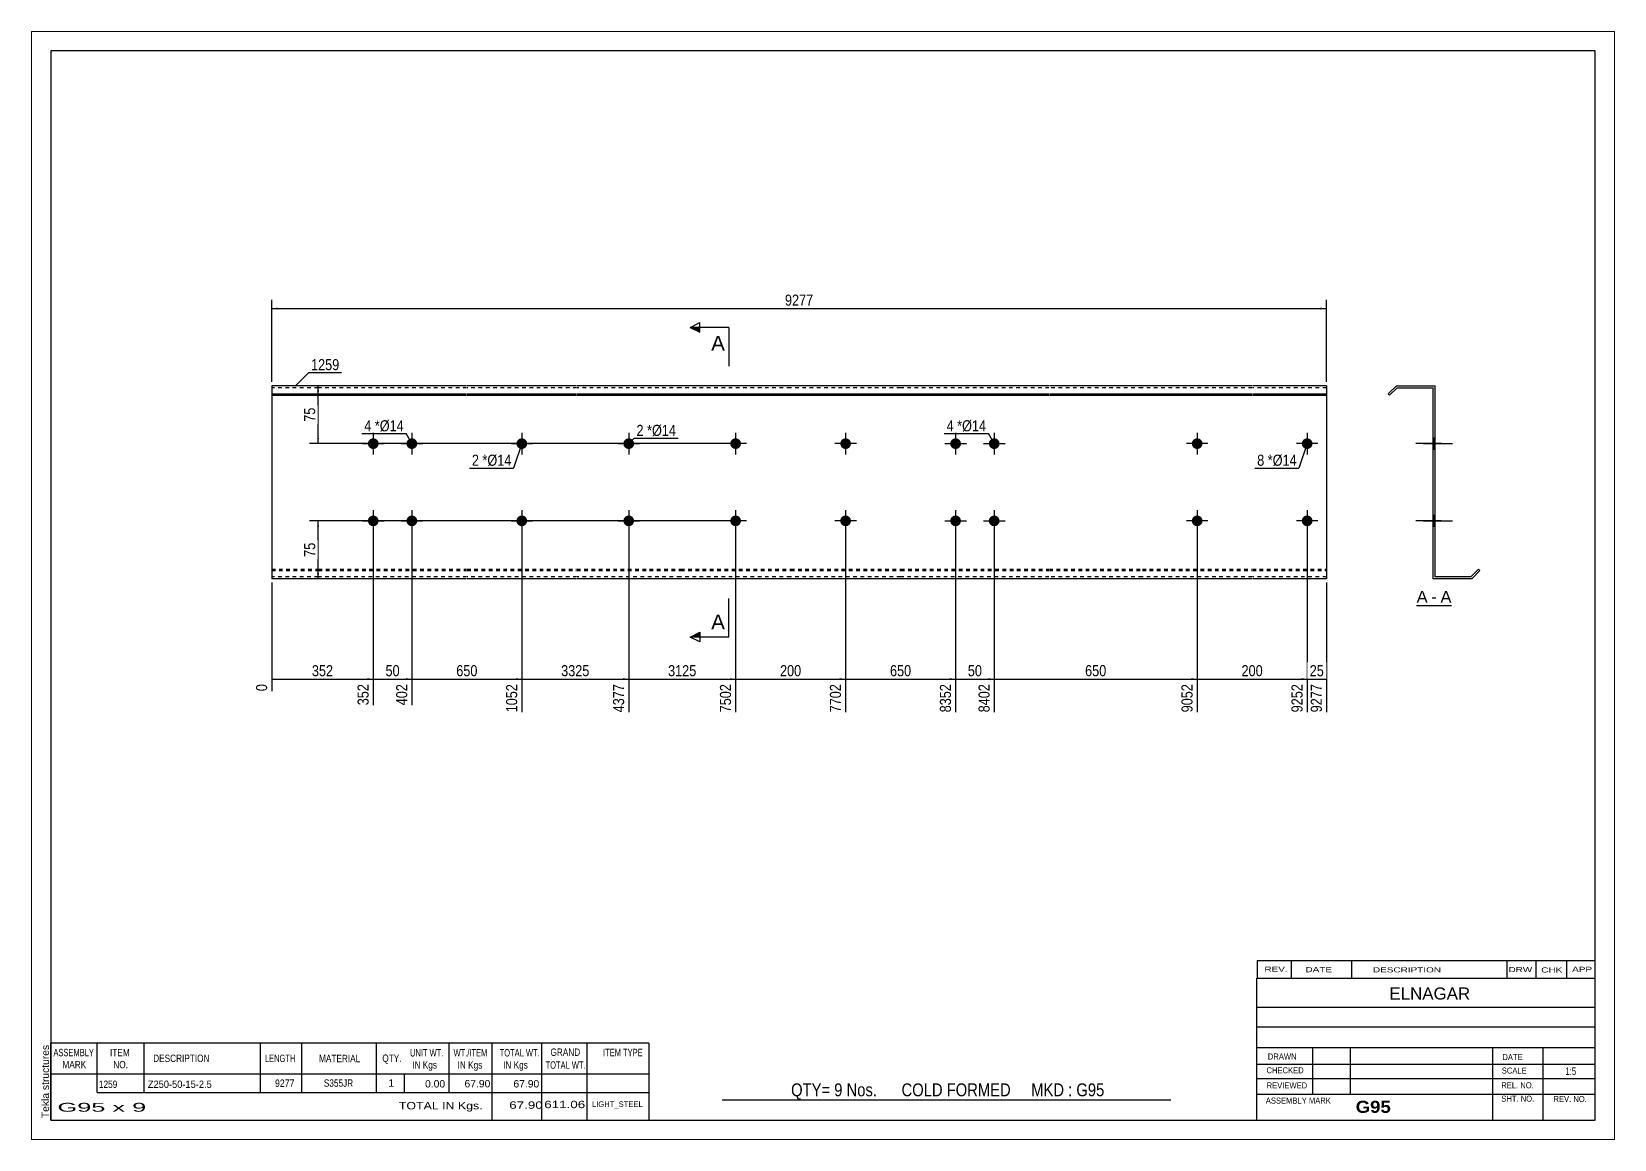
# Paper-space layout 'Layout1' of a CAD drawing. Header units: millimetres. Extents: x 0 to 410, y 0 to 287.
# The model-space entities are those that its viewports show. They can reach past a viewport. Long polylines and large blocks are cut down to what shows.
import ezdxf

# ---------------------------------------------------------------- set-up
doc = ezdxf.new("R2010")
doc.units = ezdxf.units.MM
doc.linetypes.add('DXK_LINE_DOT1', pattern=[1.8814, 0.9407, -0.9407])
doc.layers.add('Viewport layer', color=7, linetype='Continuous', plot=False)
doc.styles.add('Arial', font='ARIAL.TTF', dxfattribs={"height": 0.2})
doc.styles.add('Arial Bold', font='ARIALBD.TTF', dxfattribs={"height": 0.2})
doc.styles.add('Arial Narrow', font='ARIALN.TTF', dxfattribs={"height": 0.2})

# ---------------------------------------------------------------- blocks, each defined once
blk = doc.blocks.new('Unknown-627006392-1611')
at = {"color": 5, "linetype": 'Continuous'}
for p, q in [((342.8, 111.75), (-57.2, 111.75)), ((-57.2, 111.75), (-57.2, -165.25)), ((342.8, -165.25), (342.8, 111.75)), ((-57.2, -165.25), (342.8, -165.25))]:
    blk.add_line(p, q, dxfattribs=at)
at = {"color": 174, "linetype": 'Continuous', "style": 'Arial'}
blk.add_text('Tekla structures', height=1.9102, rotation=90, dxfattribs=at).set_placement((-57.7, -164.75))
blk = doc.blocks.new('Unknown-627006392-12 - 1232')
at = {"color": 7, "linetype": 'Continuous'}
blk.add_line((296.58, -31.95), (305.61, -31.95), dxfattribs=at)
at = {"color": 0, "linetype": 'Continuous'}
blk.add_wipeout([(299.42, -31.2), (299.42, -28), (296.58, -28), (296.58, -31.2)], dxfattribs=at)
blk.add_wipeout([(301.8, -31.2), (301.8, -28), (300.38, -28), (300.38, -31.2)], dxfattribs=at)
at = {"color": 96, "linetype": 'Continuous', "style": 'Arial'}
blk.add_text('A', height=3.06, dxfattribs=at).set_placement((296.58, -31.2))
at = {"color": 0, "linetype": 'Continuous'}
blk.add_wipeout([(305.61, -31.2), (305.61, -28), (302.76, -28), (302.76, -31.2)], dxfattribs=at)
at = {"color": 96, "linetype": 'Continuous', "style": 'Arial'}
for s, p in [('A', (302.76, -31.2)), ('-', (300.38, -31.2))]:
    blk.add_text(s, height=3.06, dxfattribs=at).set_placement(p)
blk = doc.blocks.new('Bolt-627006392-1223 - 1203')
at = {"linetype": 'Continuous'}
for points in [[(150.06, 10, -1), (147.26, 10, -1)], [(241.13, 10, -1), (238.33, 10, -1)]]:
    blk.add_hatch(color=3, dxfattribs=at).paths.add_polyline_path(points)
at = {"color": 3, "linetype": 'Continuous'}
for p, q in [((148.66, 12.8), (148.66, 7.2)), ((239.73, 12.8), (239.73, 7.2)), ((151.46, 10), (145.86, 10)), ((242.53, 10), (236.93, 10))]:
    blk.add_line(p, q, dxfattribs=at)
blk = doc.blocks.new('Part-627006392-1218 - 1203')
at = {"color": 2, "linetype": 'Continuous'}
for p, q in [((0, 25), (0, -25)), ((12, 25), (0, 25)), ((50.49, 25), (12.1, 25)), ((78.98, 25), (50.59, 25)), ((105.88, 25), (79.08, 25)), ((134.36, 25), (105.98, 25)), ((162.85, 25), (134.46, 25)), ((201.34, 25), (162.95, 25)), ((225.44, 25), (201.44, 25)), ((253.93, 25), (225.54, 25)), ((273.22, 25), (254.03, 25)), ((273.22, 25), (273.22, -25)), ((0, 22.88), (12, 22.88)), ((0, 22.53), (12, 22.53)), ((12.1, 22.88), (50.49, 22.88)), ((12.1, 22.53), (50.49, 22.53)), ((50.59, 22.88), (78.98, 22.88)), ((50.59, 22.53), (78.98, 22.53)), ((79.08, 22.88), (105.88, 22.88)), ((79.08, 22.53), (105.88, 22.53)), ((105.98, 22.88), (134.36, 22.88)), ((105.98, 22.53), (134.36, 22.53)), ((134.46, 22.88), (162.85, 22.88)), ((134.46, 22.53), (162.85, 22.53)), ((162.95, 22.88), (201.34, 22.88)), ((162.95, 22.53), (201.34, 22.53)), ((201.44, 22.88), (225.44, 22.88)), ((201.44, 22.53), (225.44, 22.53)), ((225.54, 22.88), (253.93, 22.88)), ((225.54, 22.53), (253.93, 22.53)), ((254.03, 22.88), (273.22, 22.88)), ((254.03, 22.53), (273.22, 22.53)), ((12, -25), (0, -25)), ((50.49, -25), (12.1, -25)), ((78.98, -25), (50.59, -25)), ((105.88, -25), (79.08, -25)), ((134.36, -25), (105.98, -25)), ((162.85, -25), (134.46, -25)), ((201.34, -25), (162.95, -25)), ((225.44, -25), (201.44, -25)), ((253.93, -25), (225.54, -25)), ((273.22, -25), (254.03, -25))]:
    blk.add_line(p, q, dxfattribs=at)
at = {"color": 7, "linetype": 'DXK_LINE_DOT1'}
for p, q in [((12, 24.5), (0, 24.5)), ((50.49, 24.5), (12.1, 24.5)), ((78.98, 24.5), (50.59, 24.5)), ((105.88, 24.5), (79.08, 24.5)), ((134.36, 24.5), (105.98, 24.5)), ((162.85, 24.5), (134.46, 24.5)), ((201.34, 24.5), (162.95, 24.5)), ((225.44, 24.5), (201.44, 24.5)), ((253.93, 24.5), (225.54, 24.5)), ((273.22, 24.5), (254.03, 24.5)), ((0, -22.53), (12, -22.53)), ((0, -22.88), (12, -22.88)), ((12, -24.5), (0, -24.5)), ((12.1, -22.53), (50.49, -22.53)), ((12.1, -22.88), (50.49, -22.88)), ((50.49, -24.5), (12.1, -24.5)), ((50.59, -22.53), (78.98, -22.53)), ((50.59, -22.88), (78.98, -22.88)), ((78.98, -24.5), (50.59, -24.5)), ((79.08, -22.53), (105.88, -22.53)), ((79.08, -22.88), (105.88, -22.88)), ((105.88, -24.5), (79.08, -24.5)), ((105.98, -22.53), (134.36, -22.53)), ((105.98, -22.88), (134.36, -22.88)), ((134.36, -24.5), (105.98, -24.5)), ((134.46, -22.53), (162.85, -22.53)), ((134.46, -22.88), (162.85, -22.88)), ((162.85, -24.5), (134.46, -24.5)), ((162.95, -22.53), (201.34, -22.53)), ((162.95, -22.88), (201.34, -22.88)), ((201.34, -24.5), (162.95, -24.5)), ((201.44, -22.53), (225.44, -22.53)), ((201.44, -22.88), (225.44, -22.88)), ((225.44, -24.5), (201.44, -24.5)), ((225.54, -22.53), (253.93, -22.53)), ((225.54, -22.88), (253.93, -22.88)), ((253.93, -24.5), (225.54, -24.5)), ((254.03, -22.53), (273.22, -22.53)), ((254.03, -22.88), (273.22, -22.88)), ((273.22, -24.5), (254.03, -24.5))]:
    blk.add_line(p, q, dxfattribs=at)
blk = doc.blocks.new('Bolt-627006392-1219 - 1203')
at = {"linetype": 'Continuous'}
for points in [[(121.57, -10, -1), (118.77, -10, -1)], [(269.62, -10, -1), (266.82, -10, -1)]]:
    blk.add_hatch(color=3, dxfattribs=at).paths.add_polyline_path(points)
at = {"color": 3, "linetype": 'Continuous'}
for p, q in [((120.17, -7.2), (120.17, -12.8)), ((268.22, -7.2), (268.22, -12.8)), ((122.97, -10), (117.37, -10)), ((271.02, -10), (265.42, -10))]:
    blk.add_line(p, q, dxfattribs=at)
blk = doc.blocks.new('Bolt-627006392-1220 - 1203')
at = {"linetype": 'Continuous'}
for points in [[(121.57, 10, -1), (118.77, 10, -1)], [(269.62, 10, -1), (266.82, 10, -1)]]:
    blk.add_hatch(color=3, dxfattribs=at).paths.add_polyline_path(points)
at = {"color": 3, "linetype": 'Continuous'}
for p, q in [((120.17, 12.8), (120.17, 7.2)), ((268.22, 12.8), (268.22, 7.2)), ((122.97, 10), (117.37, 10)), ((271.02, 10), (265.42, 10))]:
    blk.add_line(p, q, dxfattribs=at)
blk = doc.blocks.new('Bolt-627006392-1221 - 1203')
at = {"linetype": 'Continuous'}
for points in [[(178.55, 10, -1), (175.75, 10, -1)], [(188.55, 10, -1), (185.75, 10, -1)], [(178.55, -10, -1), (175.75, -10, -1)], [(188.55, -10, -1), (185.75, -10, -1)]]:
    blk.add_hatch(color=3, dxfattribs=at).paths.add_polyline_path(points)
at = {"color": 3, "linetype": 'Continuous'}
for p, q in [((177.15, 12.8), (177.15, 7.2)), ((187.15, 12.8), (187.15, 7.2)), ((174.35, 10), (179.95, 10)), ((184.35, 10), (189.95, 10)), ((177.15, -7.2), (177.15, -12.8)), ((187.15, -7.2), (187.15, -12.8)), ((174.35, -10), (179.95, -10)), ((184.35, -10), (189.95, -10))]:
    blk.add_line(p, q, dxfattribs=at)
blk = doc.blocks.new('Bolt-627006392-1222 - 1203')
at = {"linetype": 'Continuous'}
for points in [[(150.06, -10, -1), (147.26, -10, -1)], [(241.13, -10, -1), (238.33, -10, -1)]]:
    blk.add_hatch(color=3, dxfattribs=at).paths.add_polyline_path(points)
at = {"color": 3, "linetype": 'Continuous'}
for p, q in [((148.66, -7.2), (148.66, -12.8)), ((239.73, -7.2), (239.73, -12.8)), ((151.46, -10), (145.86, -10)), ((242.53, -10), (236.93, -10))]:
    blk.add_line(p, q, dxfattribs=at)
blk = doc.blocks.new('Bolt-627006392-1224 - 1203')
at = {"linetype": 'Continuous'}
for points in [[(27.69, 10, -1), (24.89, 10, -1)], [(37.69, 10, -1), (34.89, 10, -1)], [(27.69, -10, -1), (24.89, -10, -1)], [(37.69, -10, -1), (34.89, -10, -1)]]:
    blk.add_hatch(color=3, dxfattribs=at).paths.add_polyline_path(points)
at = {"color": 3, "linetype": 'Continuous'}
for p, q in [((26.29, 12.8), (26.29, 7.2)), ((36.29, 12.8), (36.29, 7.2)), ((23.49, 10), (29.09, 10)), ((33.49, 10), (39.09, 10)), ((26.29, -7.2), (26.29, -12.8)), ((36.29, -7.2), (36.29, -12.8)), ((23.49, -10), (29.09, -10)), ((33.49, -10), (39.09, -10))]:
    blk.add_line(p, q, dxfattribs=at)
blk = doc.blocks.new('Bolt-627006392-1225 - 1203')
at = {"linetype": 'Continuous'}
for points in [[(66.18, 10, -1), (63.38, 10, -1)], [(66.18, -10, -1), (63.38, -10, -1)]]:
    blk.add_hatch(color=3, dxfattribs=at).paths.add_polyline_path(points)
at = {"color": 3, "linetype": 'Continuous'}
for p, q in [((64.78, 12.8), (64.78, 7.2)), ((61.98, 10), (67.58, 10)), ((64.78, -7.2), (64.78, -12.8)), ((61.98, -10), (67.58, -10))]:
    blk.add_line(p, q, dxfattribs=at)
blk = doc.blocks.new('Bolt-627006392-1226 - 1203')
at = {"linetype": 'Continuous'}
for points in [[(93.88, 10, -1), (91.08, 10, -1)], [(93.88, -10, -1), (91.08, -10, -1)]]:
    blk.add_hatch(color=3, dxfattribs=at).paths.add_polyline_path(points)
at = {"color": 3, "linetype": 'Continuous'}
for p, q in [((92.48, 12.8), (92.48, 7.2)), ((89.68, 10), (95.28, 10)), ((92.48, -7.2), (92.48, -12.8)), ((89.68, -10), (95.28, -10))]:
    blk.add_line(p, q, dxfattribs=at)
blk = doc.blocks.new('Bolt-627006392-1240 - 1232')
at = {"linetype": 'Continuous'}
for points in [[(301.34, 8.6), (301.34, 11.4), (300.84, 11.4), (300.84, 8.6)], [(301.34, 8.6), (301.34, 11.4), (300.84, 11.4), (300.84, 8.6)], [(301.34, -11.4), (301.34, -8.6), (300.84, -8.6), (300.84, -11.4)], [(301.34, -11.4), (301.34, -8.6), (300.84, -8.6), (300.84, -11.4)]]:
    blk.add_hatch(color=3, dxfattribs=at).paths.add_polyline_path(points)
at = {"color": 3, "linetype": 'Continuous'}
for p, q in [((298.24, 10), (305.84, 10)), ((298.24, 10), (305.84, 10)), ((300.84, 11.4), (301.34, 11.4)), ((300.84, 11.4), (301.34, 11.4)), ((300.84, 8.6), (301.34, 8.6)), ((300.84, 8.6), (301.34, 8.6)), ((298.24, -10), (305.84, -10)), ((298.24, -10), (305.84, -10)), ((300.84, -8.6), (301.34, -8.6)), ((300.84, -8.6), (301.34, -8.6)), ((300.84, -11.4), (301.34, -11.4)), ((300.84, -11.4), (301.34, -11.4))]:
    blk.add_line(p, q, dxfattribs=at)
blk = doc.blocks.new('Part-627006392-1234 - 1232')
at = {"color": 2, "linetype": 'Continuous'}
for p, q in [((291.34, 25), (289.22, 22.88)), ((291.34, 25), (301.34, 25)), ((301.34, -24.5), (301.34, 25)), ((289.22, 22.88), (289.57, 22.53)), ((289.57, 22.53), (291.55, 24.5)), ((291.55, 24.5), (300.84, 24.5)), ((300.84, -25), (300.84, 24.5)), ((310.64, -24.5), (301.34, -24.5)), ((310.64, -24.5), (312.61, -22.53)), ((312.96, -22.88), (310.84, -25)), ((312.61, -22.53), (312.96, -22.88)), ((310.84, -25), (300.84, -25))]:
    blk.add_line(p, q, dxfattribs=at)
blk = doc.blocks.new('Bolt-627006392-1235 - 1232')
at = {"linetype": 'Continuous'}
blk.add_hatch(color=3, dxfattribs=at).paths.add_polyline_path([(301.34, -11.4), (301.34, -8.6), (300.84, -8.6), (300.84, -11.4)])
blk.add_hatch(color=3, dxfattribs=at).paths.add_polyline_path([(301.34, -11.4), (301.34, -8.6), (300.84, -8.6), (300.84, -11.4)])
at = {"color": 3, "linetype": 'Continuous'}
for p, q in [((302.94, -10), (296.34, -10)), ((302.94, -10), (296.34, -10)), ((301.34, -8.6), (300.84, -8.6)), ((301.34, -8.6), (300.84, -8.6)), ((301.34, -11.4), (300.84, -11.4)), ((301.34, -11.4), (300.84, -11.4))]:
    blk.add_line(p, q, dxfattribs=at)
blk = doc.blocks.new('Bolt-627006392-1236 - 1232')
at = {"linetype": 'Continuous'}
blk.add_hatch(color=3, dxfattribs=at).paths.add_polyline_path([(301.34, 8.6), (301.34, 11.4), (300.84, 11.4), (300.84, 8.6)])
blk.add_hatch(color=3, dxfattribs=at).paths.add_polyline_path([(301.34, 8.6), (301.34, 11.4), (300.84, 11.4), (300.84, 8.6)])
at = {"color": 3, "linetype": 'Continuous'}
for p, q in [((302.94, 10), (296.34, 10)), ((302.94, 10), (296.34, 10)), ((301.34, 11.4), (300.84, 11.4)), ((301.34, 11.4), (300.84, 11.4)), ((301.34, 8.6), (300.84, 8.6)), ((301.34, 8.6), (300.84, 8.6))]:
    blk.add_line(p, q, dxfattribs=at)
blk = doc.blocks.new('Bolt-627006392-1237 - 1232')
at = {"linetype": 'Continuous'}
for points in [[(301.34, 8.6), (301.34, 11.4), (300.84, 11.4), (300.84, 8.6)], [(301.34, 8.6), (301.34, 11.4), (300.84, 11.4), (300.84, 8.6)], [(301.34, -11.4), (301.34, -8.6), (300.84, -8.6), (300.84, -11.4)], [(301.34, -11.4), (301.34, -8.6), (300.84, -8.6), (300.84, -11.4)]]:
    blk.add_hatch(color=3, dxfattribs=at).paths.add_polyline_path(points)
at = {"color": 3, "linetype": 'Continuous'}
for p, q in [((298.24, 10), (305.84, 10)), ((298.24, 10), (305.84, 10)), ((300.84, 11.4), (301.34, 11.4)), ((300.84, 11.4), (301.34, 11.4)), ((300.84, 8.6), (301.34, 8.6)), ((300.84, 8.6), (301.34, 8.6)), ((298.24, -10), (305.84, -10)), ((298.24, -10), (305.84, -10)), ((300.84, -8.6), (301.34, -8.6)), ((300.84, -8.6), (301.34, -8.6)), ((300.84, -11.4), (301.34, -11.4)), ((300.84, -11.4), (301.34, -11.4))]:
    blk.add_line(p, q, dxfattribs=at)
blk = doc.blocks.new('Bolt-627006392-1238 - 1232')
at = {"linetype": 'Continuous'}
blk.add_hatch(color=3, dxfattribs=at).paths.add_polyline_path([(301.34, -11.4), (301.34, -8.6), (300.84, -8.6), (300.84, -11.4)])
blk.add_hatch(color=3, dxfattribs=at).paths.add_polyline_path([(301.34, -11.4), (301.34, -8.6), (300.84, -8.6), (300.84, -11.4)])
at = {"color": 3, "linetype": 'Continuous'}
for p, q in [((302.94, -10), (296.34, -10)), ((302.94, -10), (296.34, -10)), ((301.34, -8.6), (300.84, -8.6)), ((301.34, -8.6), (300.84, -8.6)), ((301.34, -11.4), (300.84, -11.4)), ((301.34, -11.4), (300.84, -11.4))]:
    blk.add_line(p, q, dxfattribs=at)
blk = doc.blocks.new('Bolt-627006392-1239 - 1232')
at = {"linetype": 'Continuous'}
blk.add_hatch(color=3, dxfattribs=at).paths.add_polyline_path([(301.34, 8.6), (301.34, 11.4), (300.84, 11.4), (300.84, 8.6)])
blk.add_hatch(color=3, dxfattribs=at).paths.add_polyline_path([(301.34, 8.6), (301.34, 11.4), (300.84, 11.4), (300.84, 8.6)])
at = {"color": 3, "linetype": 'Continuous'}
for p, q in [((302.94, 10), (296.34, 10)), ((302.94, 10), (296.34, 10)), ((301.34, 11.4), (300.84, 11.4)), ((301.34, 11.4), (300.84, 11.4)), ((301.34, 8.6), (300.84, 8.6)), ((301.34, 8.6), (300.84, 8.6))]:
    blk.add_line(p, q, dxfattribs=at)
blk = doc.blocks.new('Bolt-627006392-1241 - 1232')
at = {"linetype": 'Continuous'}
for points in [[(301.34, 8.6), (301.34, 11.4), (300.84, 11.4), (300.84, 8.6)], [(301.34, -11.4), (301.34, -8.6), (300.84, -8.6), (300.84, -11.4)]]:
    blk.add_hatch(color=3, dxfattribs=at).paths.add_polyline_path(points)
at = {"color": 3, "linetype": 'Continuous'}
for p, q in [((299.24, 10), (305.84, 10)), ((300.84, 11.4), (301.34, 11.4)), ((300.84, 8.6), (301.34, 8.6)), ((299.24, -10), (305.84, -10)), ((300.84, -8.6), (301.34, -8.6)), ((300.84, -11.4), (301.34, -11.4))]:
    blk.add_line(p, q, dxfattribs=at)
blk = doc.blocks.new('Bolt-627006392-1242 - 1232')
at = {"linetype": 'Continuous'}
for points in [[(301.34, 8.6), (301.34, 11.4), (300.84, 11.4), (300.84, 8.6)], [(301.34, -11.4), (301.34, -8.6), (300.84, -8.6), (300.84, -11.4)]]:
    blk.add_hatch(color=3, dxfattribs=at).paths.add_polyline_path(points)
at = {"color": 3, "linetype": 'Continuous'}
for p, q in [((300.84, 11.4), (301.34, 11.4)), ((300.84, 10), (305.34, 10)), ((300.84, 8.6), (301.34, 8.6)), ((300.84, -8.6), (301.34, -8.6)), ((300.84, -10), (305.34, -10)), ((300.84, -11.4), (301.34, -11.4))]:
    blk.add_line(p, q, dxfattribs=at)
blk = doc.blocks.new('StraightDimension-627006392-1258 - 1203')
at = {"linetype": 'Continuous'}
blk.add_hatch(color=7, dxfattribs=at).paths.add_polyline_path([(266.72, -50.75), (268.22, -51), (266.72, -51.25)])
at = {"color": 7, "linetype": 'Continuous'}
for p, q in [((239.73, -11), (239.73, -59.61)), ((268.22, -11), (268.22, -59.61)), ((239.73, -51), (268.22, -51))]:
    blk.add_line(p, q, dxfattribs=at)
at = {"color": 0}
blk.add_wipeout([(257.32, -50.85), (257.32, -46.65), (250.63, -46.65), (250.63, -50.85)], dxfattribs=at)
at = {"color": 0, "linetype": 'Continuous'}
blk.add_wipeout([(267.62, -51.7), (263.42, -51.7), (263.42, -60.21), (267.62, -60.21)], dxfattribs=at)
at = {"color": 3, "style": 'Arial Narrow'}
blk.add_text('200', height=2.863, dxfattribs=at).set_placement((251.23, -50.25))
at = {"color": 3, "linetype": 'Continuous', "style": 'Arial Narrow'}
blk.add_text('9252', height=2.863, rotation=90.0002, dxfattribs=at).set_placement((267.02, -59.61))
blk = doc.blocks.new('StraightDimension-627006392-1257 - 1203')
at = {"linetype": 'Continuous'}
blk.add_hatch(color=7, dxfattribs=at).paths.add_polyline_path([(271.72, -50.75), (273.22, -51), (271.72, -51.25)])
at = {"color": 7, "linetype": 'Continuous'}
for p, q in [((268.22, -11), (268.22, -59.61)), ((273.22, -26), (273.22, -59.61)), ((268.22, -51), (273.22, -51))]:
    blk.add_line(p, q, dxfattribs=at)
at = {"color": 0}
blk.add_wipeout([(273.15, -50.85), (273.15, -46.65), (268.29, -46.65), (268.29, -50.85)], dxfattribs=at)
at = {"color": 0, "linetype": 'Continuous'}
blk.add_wipeout([(272.62, -51.7), (268.42, -51.7), (268.42, -60.21), (272.62, -60.21)], dxfattribs=at)
at = {"color": 3, "style": 'Arial Narrow'}
blk.add_text('25', height=2.863, dxfattribs=at).set_placement((268.89, -50.25))
at = {"color": 3, "linetype": 'Continuous', "style": 'Arial Narrow'}
blk.add_text('9277', height=2.863, rotation=90.0002, dxfattribs=at).set_placement((272.02, -59.61))
blk = doc.blocks.new('StraightDimension-627006392-1259 - 1203')
at = {"linetype": 'Continuous'}
blk.add_hatch(color=7, dxfattribs=at).paths.add_polyline_path([(238.23, -50.75), (239.73, -51), (238.23, -51.25)])
at = {"color": 7, "linetype": 'Continuous'}
for p, q in [((187.15, -11), (187.15, -59.61)), ((239.73, -11), (239.73, -59.61)), ((187.15, -51), (239.73, -51))]:
    blk.add_line(p, q, dxfattribs=at)
at = {"color": 0}
blk.add_wipeout([(216.78, -50.85), (216.78, -46.65), (210.1, -46.65), (210.1, -50.85)], dxfattribs=at)
at = {"color": 0, "linetype": 'Continuous'}
blk.add_wipeout([(239.13, -51.7), (234.93, -51.7), (234.93, -60.21), (239.13, -60.21)], dxfattribs=at)
at = {"color": 3, "style": 'Arial Narrow'}
blk.add_text('650', height=2.863, dxfattribs=at).set_placement((210.7, -50.25))
at = {"color": 3, "linetype": 'Continuous', "style": 'Arial Narrow'}
blk.add_text('9052', height=2.863, rotation=90.0002, dxfattribs=at).set_placement((238.53, -59.61))
blk = doc.blocks.new('StraightDimension-627006392-1260 - 1203')
at = {"linetype": 'Continuous'}
blk.add_hatch(color=7, dxfattribs=at).paths.add_polyline_path([(185.65, -50.75), (187.15, -51), (185.65, -51.25)])
at = {"color": 7, "linetype": 'Continuous'}
for p, q in [((177.15, -11), (177.15, -59.61)), ((187.15, -11), (187.15, -59.61)), ((177.15, -51), (187.15, -51))]:
    blk.add_line(p, q, dxfattribs=at)
at = {"color": 0}
blk.add_wipeout([(184.57, -50.85), (184.57, -46.65), (179.72, -46.65), (179.72, -50.85)], dxfattribs=at)
at = {"color": 0, "linetype": 'Continuous'}
blk.add_wipeout([(186.55, -51.7), (182.35, -51.7), (182.35, -60.21), (186.55, -60.21)], dxfattribs=at)
at = {"color": 3, "style": 'Arial Narrow'}
blk.add_text('50', height=2.863, dxfattribs=at).set_placement((180.32, -50.25))
at = {"color": 3, "linetype": 'Continuous', "style": 'Arial Narrow'}
blk.add_text('8402', height=2.863, rotation=90.0002, dxfattribs=at).set_placement((185.95, -59.61))
blk = doc.blocks.new('StraightDimension-627006392-1318 - 1203')
at = {"linetype": 'Continuous'}
for points in [[(11.75, -11.5), (12, -10), (12.25, -11.5)], [(12.25, -23.5), (12, -25), (11.75, -23.5)]]:
    blk.add_hatch(color=7, dxfattribs=at).paths.add_polyline_path(points)
at = {"color": 7, "linetype": 'Continuous'}
for p, q in [((119.17, -10), (9.75, -10)), ((12, -25), (12, -10)), ((25.29, -25), (9.75, -25))]:
    blk.add_line(p, q, dxfattribs=at)
at = {"color": 0}
blk.add_wipeout([(11.85, -15.07), (7.65, -15.07), (7.65, -19.93), (11.85, -19.93)], dxfattribs=at)
at = {"color": 3, "style": 'Arial Narrow'}
blk.add_text('75', height=2.863, rotation=90.0002, dxfattribs=at).set_placement((11.25, -19.33))
blk = doc.blocks.new('StraightDimension-627006392-1261 - 1203')
at = {"linetype": 'Continuous'}
blk.add_hatch(color=7, dxfattribs=at).paths.add_polyline_path([(175.65, -50.75), (177.15, -51), (175.65, -51.25)])
at = {"color": 7, "linetype": 'Continuous'}
for p, q in [((148.66, -11), (148.66, -59.61)), ((177.15, -11), (177.15, -59.61)), ((148.66, -51), (177.15, -51))]:
    blk.add_line(p, q, dxfattribs=at)
at = {"color": 0}
blk.add_wipeout([(166.24, -50.85), (166.24, -46.65), (159.56, -46.65), (159.56, -50.85)], dxfattribs=at)
at = {"color": 0, "linetype": 'Continuous'}
blk.add_wipeout([(176.55, -51.7), (172.35, -51.7), (172.35, -60.21), (176.55, -60.21)], dxfattribs=at)
at = {"color": 3, "style": 'Arial Narrow'}
blk.add_text('650', height=2.863, dxfattribs=at).set_placement((160.16, -50.25))
at = {"color": 3, "linetype": 'Continuous', "style": 'Arial Narrow'}
blk.add_text('8352', height=2.863, rotation=90.0002, dxfattribs=at).set_placement((175.95, -59.61))
blk = doc.blocks.new('StraightDimension-627006392-1262 - 1203')
at = {"linetype": 'Continuous'}
blk.add_hatch(color=7, dxfattribs=at).paths.add_polyline_path([(147.16, -50.75), (148.66, -51), (147.16, -51.25)])
at = {"color": 7, "linetype": 'Continuous'}
for p, q in [((120.17, -11), (120.17, -59.61)), ((148.66, -11), (148.66, -59.61)), ((120.17, -51), (148.66, -51))]:
    blk.add_line(p, q, dxfattribs=at)
at = {"color": 0}
blk.add_wipeout([(137.76, -50.85), (137.76, -46.65), (131.07, -46.65), (131.07, -50.85)], dxfattribs=at)
at = {"color": 0, "linetype": 'Continuous'}
blk.add_wipeout([(148.06, -51.7), (143.86, -51.7), (143.86, -60.21), (148.06, -60.21)], dxfattribs=at)
at = {"color": 3, "style": 'Arial Narrow'}
blk.add_text('200', height=2.863, dxfattribs=at).set_placement((131.67, -50.25))
at = {"color": 3, "linetype": 'Continuous', "style": 'Arial Narrow'}
blk.add_text('7702', height=2.863, rotation=90.0002, dxfattribs=at).set_placement((147.46, -59.61))
blk = doc.blocks.new('StraightDimension-627006392-1263 - 1203')
at = {"linetype": 'Continuous'}
blk.add_hatch(color=7, dxfattribs=at).paths.add_polyline_path([(118.67, -50.75), (120.17, -51), (118.67, -51.25)])
at = {"color": 7, "linetype": 'Continuous'}
for p, q in [((92.48, -11), (92.48, -59.61)), ((120.17, -11), (120.17, -59.61)), ((92.48, -51), (120.17, -51))]:
    blk.add_line(p, q, dxfattribs=at)
at = {"color": 0}
blk.add_wipeout([(110.58, -50.85), (110.58, -46.65), (102.07, -46.65), (102.07, -50.85)], dxfattribs=at)
at = {"color": 0, "linetype": 'Continuous'}
blk.add_wipeout([(119.57, -51.7), (115.37, -51.7), (115.37, -60.21), (119.57, -60.21)], dxfattribs=at)
at = {"color": 3, "style": 'Arial Narrow'}
blk.add_text('3125', height=2.863, dxfattribs=at).set_placement((102.67, -50.25))
at = {"color": 3, "linetype": 'Continuous', "style": 'Arial Narrow'}
blk.add_text('7502', height=2.863, rotation=90.0002, dxfattribs=at).set_placement((118.97, -59.61))
blk = doc.blocks.new('StraightDimension-627006392-1264 - 1203')
at = {"linetype": 'Continuous'}
blk.add_hatch(color=7, dxfattribs=at).paths.add_polyline_path([(90.98, -50.75), (92.48, -51), (90.98, -51.25)])
at = {"color": 7, "linetype": 'Continuous'}
for p, q in [((64.78, -11), (64.78, -59.61)), ((92.48, -11), (92.48, -59.61)), ((64.78, -51), (92.48, -51))]:
    blk.add_line(p, q, dxfattribs=at)
at = {"color": 0}
blk.add_wipeout([(82.89, -50.85), (82.89, -46.65), (74.37, -46.65), (74.37, -50.85)], dxfattribs=at)
at = {"color": 0, "linetype": 'Continuous'}
blk.add_wipeout([(91.88, -51.7), (87.68, -51.7), (87.68, -60.21), (91.88, -60.21)], dxfattribs=at)
at = {"color": 3, "style": 'Arial Narrow'}
blk.add_text('3325', height=2.863, dxfattribs=at).set_placement((74.97, -50.25))
at = {"color": 3, "linetype": 'Continuous', "style": 'Arial Narrow'}
blk.add_text('4377', height=2.863, rotation=90.0002, dxfattribs=at).set_placement((91.28, -59.61))
blk = doc.blocks.new('StraightDimension-627006392-1265 - 1203')
at = {"linetype": 'Continuous'}
blk.add_hatch(color=7, dxfattribs=at).paths.add_polyline_path([(63.28, -50.75), (64.78, -51), (63.28, -51.25)])
at = {"color": 7, "linetype": 'Continuous'}
for p, q in [((36.29, -11), (36.29, -57.78)), ((64.78, -11), (64.78, -59.61)), ((36.29, -51), (64.78, -51))]:
    blk.add_line(p, q, dxfattribs=at)
at = {"color": 0}
blk.add_wipeout([(53.88, -50.85), (53.88, -46.65), (47.2, -46.65), (47.2, -50.85)], dxfattribs=at)
at = {"color": 0, "linetype": 'Continuous'}
blk.add_wipeout([(64.18, -51.7), (59.98, -51.7), (59.98, -60.21), (64.18, -60.21)], dxfattribs=at)
at = {"color": 3, "style": 'Arial Narrow'}
blk.add_text('650', height=2.863, dxfattribs=at).set_placement((47.8, -50.25))
at = {"color": 3, "linetype": 'Continuous', "style": 'Arial Narrow'}
blk.add_text('1052', height=2.863, rotation=90.0002, dxfattribs=at).set_placement((63.58, -59.61))
blk = doc.blocks.new('StraightDimension-627006392-1266 - 1203')
at = {"linetype": 'Continuous'}
blk.add_hatch(color=7, dxfattribs=at).paths.add_polyline_path([(34.79, -50.75), (36.29, -51), (34.79, -51.25)])
at = {"color": 7, "linetype": 'Continuous'}
for p, q in [((26.29, -11), (26.29, -57.78)), ((36.29, -11), (36.29, -57.78)), ((26.29, -51), (36.29, -51))]:
    blk.add_line(p, q, dxfattribs=at)
at = {"color": 0}
blk.add_wipeout([(33.72, -50.85), (33.72, -46.65), (28.87, -46.65), (28.87, -50.85)], dxfattribs=at)
at = {"color": 0, "linetype": 'Continuous'}
blk.add_wipeout([(35.69, -51.7), (31.49, -51.7), (31.49, -58.38), (35.69, -58.38)], dxfattribs=at)
at = {"color": 3, "style": 'Arial Narrow'}
blk.add_text('50', height=2.863, dxfattribs=at).set_placement((29.47, -50.25))
at = {"color": 3, "linetype": 'Continuous', "style": 'Arial Narrow'}
blk.add_text('402', height=2.863, rotation=90.0002, dxfattribs=at).set_placement((35.09, -57.78))
blk = doc.blocks.new('StraightDimension-627006392-1267 - 1203')
at = {"linetype": 'Continuous'}
blk.add_hatch(color=7, dxfattribs=at).paths.add_polyline_path([(24.79, -50.75), (26.29, -51), (24.79, -51.25)])
at = {"color": 7, "linetype": 'Continuous'}
for p, q in [((26.29, -11), (26.29, -57.78)), ((0, -26), (0, -54.13)), ((0, -51), (26.29, -51))]:
    blk.add_line(p, q, dxfattribs=at)
at = {"color": 0}
blk.add_wipeout([(16.49, -50.85), (16.49, -46.65), (9.8, -46.65), (9.8, -50.85)], dxfattribs=at)
at = {"color": 0, "linetype": 'Continuous'}
for points in [[(-0.6, -51.7), (-4.8, -51.7), (-4.8, -54.73), (-0.6, -54.73)], [(25.69, -51.7), (21.49, -51.7), (21.49, -58.38), (25.69, -58.38)]]:
    blk.add_wipeout(points, dxfattribs=at)
at = {"color": 3, "style": 'Arial Narrow'}
blk.add_text('352', height=2.863, dxfattribs=at).set_placement((10.4, -50.25))
at = {"color": 3, "linetype": 'Continuous', "style": 'Arial Narrow'}
for s, height, p in [('0', 2.86, (-1.2, -54.13)), ('352', 2.863, (25.09, -57.78))]:
    blk.add_text(s, height=height, rotation=90.0002, dxfattribs=at).set_placement(p)
blk = doc.blocks.new('StraightDimension-627006392-1310 - 1203')
at = {"linetype": 'Continuous'}
for points in [[(11.75, 23.5), (12, 25), (12.25, 23.5)], [(12.25, 11.5), (12, 10), (11.75, 11.5)]]:
    blk.add_hatch(color=7, dxfattribs=at).paths.add_polyline_path(points)
at = {"color": 7, "linetype": 'Continuous'}
for p, q in [((25.29, 25), (9.75, 25)), ((12, 10), (12, 25)), ((119.17, 10), (9.75, 10))]:
    blk.add_line(p, q, dxfattribs=at)
at = {"color": 0}
blk.add_wipeout([(11.85, 19.93), (7.65, 19.93), (7.65, 15.07), (11.85, 15.07)], dxfattribs=at)
at = {"color": 3, "style": 'Arial Narrow'}
blk.add_text('75', height=2.863, rotation=90.0002, dxfattribs=at).set_placement((11.25, 15.67))
blk = doc.blocks.new('StraightDimension-627006392-1326 - 1203')
at = {"linetype": 'Continuous'}
for points in [[(1.5, 44.75), (0, 45), (1.5, 45.25)], [(271.72, 45.25), (273.22, 45), (271.72, 44.75)]]:
    blk.add_hatch(color=7, dxfattribs=at).paths.add_polyline_path(points)
at = {"color": 7, "linetype": 'Continuous'}
for p, q in [((0, 26), (0, 47.25)), ((273.22, 26), (273.22, 47.25)), ((0, 45), (273.22, 45))]:
    blk.add_line(p, q, dxfattribs=at)
at = {"color": 0}
blk.add_wipeout([(140.87, 45.15), (140.87, 49.35), (132.35, 49.35), (132.35, 45.15)], dxfattribs=at)
at = {"color": 3, "style": 'Arial Narrow'}
blk.add_text('9277', height=2.863, dxfattribs=at).set_placement((132.95, 45.75))
blk = doc.blocks.new('CBS_BOM-627006392-1637')
at = {"color": 7, "linetype": 'Continuous'}
for p, q in [((-57.23, -153.28), (-57.23, -145.28)), ((-57.23, -145.28), (97.69, -145.28)), ((-45.23, -153.28), (-45.23, -145.28)), ((-33.04, -153.28), (-33.04, -145.28)), ((-2.88, -153.28), (-2.88, -145.28)), ((7.8, -153.28), (7.8, -145.28)), ((27.12, -153.28), (27.12, -145.28)), ((45.92, -153.28), (45.92, -145.28)), ((57.13, -153.28), (57.13, -145.28)), ((69.92, -153.28), (69.92, -145.28)), ((81.67, -153.28), (81.67, -145.28)), ((97.69, -145.29), (97.69, -153.27)), ((-57.23, -153.28), (97.69, -153.28)), ((-57.23, -158.08), (-57.23, -153.28)), ((-45.23, -158.08), (-45.23, -153.28)), ((-33.04, -158.08), (-33.04, -153.28)), ((-2.88, -158.08), (-2.88, -153.28)), ((7.8, -158.08), (7.8, -153.28)), ((27.12, -158.08), (27.12, -153.28)), ((34.38, -158.08), (34.38, -153.28)), ((45.92, -158.08), (45.92, -153.28)), ((57.13, -158.08), (57.13, -153.28)), ((69.92, -158.08), (69.92, -153.28)), ((81.69, -158.08), (81.69, -153.28)), ((97.69, -153.28), (97.69, -158.08)), ((-57.23, -165.28), (-57.23, -158.1)), ((-45.23, -158.08), (97.69, -158.08)), ((57.13, -165.28), (57.13, -158.1)), ((69.92, -165.28), (69.92, -158.1)), ((81.73, -165.28), (81.73, -158.1)), ((97.69, -158.08), (97.69, -165.28)), ((-57.23, -165.28), (97.69, -165.28))]:
    blk.add_line(p, q, dxfattribs=at)
at = {"color": 3, "linetype": 'Continuous', "style": 'Arial'}
for s, height, width, p in [('ASSEMBLY', 1.91, 0.7, (-56.55, -148.71)), ('ITEM', 1.91, 0.8, (-41.9, -148.71)), ('UNIT WT.', 1.91, 0.7, (35.81, -148.78)), ('WT./ITEM', 1.91, 0.7, (47.1, -148.78)), ('TOTAL WT.', 1.91, 0.7, (59.04, -148.78)), ('GRAND', 1.91, 0.8, (72.19, -148.62)), ('ITEM TYPE', 1.91, 0.7, (85.83, -148.7)), ('MARK', 1.91, 0.8, (-54.23, -151.84)), ('NO.', 1.91, 0.8, (-41.05, -151.84)), ('DESCRIPTION', 1.9102, 0.8, (-30.72, -150.21)), ('LENGTH', 1.91, 0.7, (-1.77, -150.21)), ('MATERIAL', 1.91, 0.8, (12.25, -150.26)), ('QTY.', 1.91, 0.8, (28.64, -150.18)), ('IN Kgs', 1.91, 0.8, (36.39, -151.92)), ('IN Kgs', 1.91, 0.8, (48.14, -151.92)), ('IN Kgs', 1.91, 0.8, (59.93, -151.92)), ('TOTAL WT.', 1.91, 0.7, (70.93, -151.96))]:
    blk.add_text(s, height=height, dxfattribs=dict(at, width=width)).set_placement(p)
at = {"color": 7, "linetype": 'Continuous', "style": 'Arial'}
for s, height, width, p in [('1259', 1.91, 0.8, (-44.77, -156.93)), ('Z250-50-15-2.5', 1.9102, 0.9, (-32.1, -156.93)), ('9277', 1.91, 0.85, (0.84, -156.65)), ('S355JR', 1.91, 0.8, (13.49, -156.62))]:
    blk.add_text(s, height=height, dxfattribs=dict(at, width=width)).set_placement(p)
for s, p in [('1', (30.21, -156.62)), ('0.00', (39.72, -156.81)), ('67.90', (49.94, -156.78)), ('67.90', (62.61, -156.81))]:
    blk.add_text(s, height=1.91, dxfattribs=at).set_placement(p)
at = {"color": 6, "linetype": 'Continuous', "style": 'Arial'}
for s, height, width, p in [('G95 x 9', 2.292, 2.05, (-55.51, -163.09)), ('TOTAL IN Kgs.', 1.9102, 1.2, (32.93, -162.48)), ('67.90', 1.91, 1.3, (61.52, -162.33)), ('611.06', 1.91, 1.3, (70.59, -162.17))]:
    blk.add_text(s, height=height, dxfattribs=dict(at, width=width)).set_placement(p)
blk.add_text('LIGHT_STEEL', height=1.4135, dxfattribs=at).set_placement((82.94, -161.83))
blk = doc.blocks.new('CBS_CALLOFF-627006392-1638')
at = {"color": 7, "linetype": 'Continuous'}
blk.add_line((116.68, -159.98), (232.91, -160), dxfattribs=at)
at = {"color": 3, "linetype": 'Continuous', "style": 'Arial Narrow'}
blk.add_text('QTY= 9 Nos.      COLD FORMED     MKD : G95', height=3.3405, dxfattribs=at).set_placement((134.54, -159.09))
blk = doc.blocks.new('CBS_NAME_BLOG-627006392-1639')
at = {"color": 7, "linetype": 'Continuous'}
for p, q in [((255.21, -128.5), (342.73, -128.5)), ((255.21, -165.21), (255.21, -128.5)), ((255.21, -136.04), (342.73, -136.04)), ((255.28, -141.09), (342.8, -141.09)), ((255.21, -146.46), (342.73, -146.46)), ((269.73, -158.57), (269.73, -146.47)), ((279.42, -158.54), (279.42, -146.47)), ((316.33, -165.21), (316.33, -146.48)), ((329.38, -165.21), (329.38, -146.47)), ((255.22, -150.76), (342.8, -150.74)), ((255.21, -154.51), (342.73, -154.51)), ((255.21, -158.55), (342.73, -158.55)), ((255.21, -165.25), (342.8, -165.25))]:
    blk.add_line(p, q, dxfattribs=at)
at = {"color": 3, "linetype": 'Continuous', "style": 'Arial'}
blk.add_text('ELNAGAR', height=3.133, dxfattribs=at).set_placement((289.53, -134.03))
at = {"color": 3, "linetype": 'Continuous'}
for s, height, style, width, p in [('CHECKED', 1.566, 'Arial', 0.9, (257.69, -153.14)), ('DRAWN', 1.566, 'Arial', 0.9, (258.04, -149.57)), ('SCALE', 1.566, 'Arial', 0.9, (318.65, -153.21)), ('DATE', 1.566, 'Arial', 0.9, (318.8, -149.73)), ('1:5', 1.957, 'Arial Narrow', 0.9, (335.1, -153.57)), ('REVIEWED', 1.566, 'Arial', 0.9, (257.73, -157.06)), ('REL. NO.', 1.566, 'Arial', 0.9, (318.51, -157.01)), ('ASSEMBLY MARK', 1.5663, 'Arial', 0.9, (257.51, -160.99)), ('SHT. NO.', 1.566, 'Arial', 0.9, (318.51, -160.48)), ('REV. NO.', 1.566, 'Arial', 0.9, (332.03, -160.57)), ('G95', 3.131, 'Arial Bold', 1.1, (280.79, -163.39))]:
    blk.add_text(s, height=height, dxfattribs=dict(at, style=style, width=width)).set_placement(p)
blk = doc.blocks.new('CBS_REVISION-627006392-1640')
at = {"color": 7, "linetype": 'Continuous'}
for p, q in [((255.29, -123.87), (342.79, -123.87)), ((255.29, -123.87), (255.29, -128.5)), ((264.09, -123.87), (264.09, -128.5)), ((279.68, -123.87), (279.68, -128.44)), ((319.94, -123.87), (319.94, -128.5)), ((327.48, -123.87), (327.48, -128.5)), ((335.43, -123.87), (335.43, -128.5)), ((255.29, -128.5), (342.79, -128.5))]:
    blk.add_line(p, q, dxfattribs=at)
at = {"color": 7, "style": 'Arial Narrow', "width": 1.7}
for s, height, p in [('REV.', 1.326, (257.15, -126.82)), ('DATE', 1.326, (267.78, -126.94)), ('DESCRIPTION', 1.3257, (285.26, -126.99)), ('DRW', 1.326, (320.37, -126.93)), ('CHK', 1.326, (328.86, -127.02)), ('APP', 1.326, (336.86, -126.87))]:
    blk.add_text(s, height=height, dxfattribs=at).set_placement(p)
blk = doc.blocks.new('Mark-627006392-1348 - 1203')
at = {"color": 0}
blk.add_wipeout([(25.8, 13.2), (25.8, 16.2), (23.97, 16.2), (23.97, 13.2)], dxfattribs=at)
blk.add_wipeout([(25.8, 13.2), (25.8, 16.2), (23.97, 16.2), (23.97, 13.2)], dxfattribs=at)
blk.add_wipeout([(27.98, 13.2), (27.98, 16.2), (26.7, 16.2), (26.7, 13.2)], dxfattribs=at)
blk.add_wipeout([(27.98, 13.2), (27.98, 16.2), (26.7, 16.2), (26.7, 13.2)], dxfattribs=at)
at = {"color": 3, "style": 'Arial Narrow'}
blk.add_text('4', height=2.86, dxfattribs=at).set_placement((23.97, 13.2))
at = {"color": 0}
blk.add_wipeout([(34.19, 13.2), (34.19, 16.2), (27.98, 16.2), (27.98, 13.2)], dxfattribs=at)
blk.add_wipeout([(34.19, 13.2), (34.19, 16.2), (27.98, 16.2), (27.98, 13.2)], dxfattribs=at)
at = {"color": 7, "linetype": 'Continuous'}
for p in [(23.37, 12.6), (36.29, 10)]:
    blk.add_line(p, (34.79, 12.6), dxfattribs=at)
at = {"color": 3, "style": 'Arial Narrow'}
for s, height, p in [('*', 2.86, (26.7, 13.2)), ('Ø14', 2.863, (27.98, 13.2))]:
    blk.add_text(s, height=height, dxfattribs=at).set_placement(p)
blk = doc.blocks.new('Mark-627006392-1347 - 1203')
at = {"color": 0}
blk.add_wipeout([(176.65, 13.2), (176.65, 16.2), (174.83, 16.2), (174.83, 13.2)], dxfattribs=at)
blk.add_wipeout([(176.65, 13.2), (176.65, 16.2), (174.83, 16.2), (174.83, 13.2)], dxfattribs=at)
blk.add_wipeout([(178.83, 13.2), (178.83, 16.2), (177.55, 16.2), (177.55, 13.2)], dxfattribs=at)
blk.add_wipeout([(178.83, 13.2), (178.83, 16.2), (177.55, 16.2), (177.55, 13.2)], dxfattribs=at)
at = {"color": 3, "style": 'Arial Narrow'}
blk.add_text('4', height=2.86, dxfattribs=at).set_placement((174.83, 13.2))
at = {"color": 0}
blk.add_wipeout([(185.05, 13.2), (185.05, 16.2), (178.83, 16.2), (178.83, 13.2)], dxfattribs=at)
blk.add_wipeout([(185.05, 13.2), (185.05, 16.2), (178.83, 16.2), (178.83, 13.2)], dxfattribs=at)
at = {"color": 7, "linetype": 'Continuous'}
for p in [(174.23, 12.6), (187.15, 10)]:
    blk.add_line(p, (185.65, 12.6), dxfattribs=at)
at = {"color": 3, "style": 'Arial Narrow'}
for s, height, p in [('*', 2.86, (177.55, 13.2)), ('Ø14', 2.863, (178.83, 13.2))]:
    blk.add_text(s, height=height, dxfattribs=at).set_placement(p)
blk = doc.blocks.new('MarkSet-627006392-1342 - 1203')
at = {"color": 0}
blk.add_wipeout([(257.11, 4.28), (257.11, 7.28), (255.28, 7.28), (255.28, 4.28)], dxfattribs=at)
blk.add_wipeout([(257.11, 4.28), (257.11, 7.28), (255.28, 7.28), (255.28, 4.28)], dxfattribs=at)
blk.add_wipeout([(259.29, 4.28), (259.29, 7.28), (258.01, 7.28), (258.01, 4.28)], dxfattribs=at)
blk.add_wipeout([(259.29, 4.28), (259.29, 7.28), (258.01, 7.28), (258.01, 4.28)], dxfattribs=at)
at = {"color": 3, "style": 'Arial Narrow'}
blk.add_text('8', height=2.86, dxfattribs=at).set_placement((255.28, 4.28))
at = {"color": 0}
blk.add_wipeout([(265.5, 4.28), (265.5, 7.28), (259.29, 7.28), (259.29, 4.28)], dxfattribs=at)
blk.add_wipeout([(265.5, 4.28), (265.5, 7.28), (259.29, 7.28), (259.29, 4.28)], dxfattribs=at)
at = {"color": 7, "linetype": 'Continuous'}
for p in [(268.22, 10), (254.68, 3.68)]:
    blk.add_line(p, (266.1, 3.68), dxfattribs=at)
at = {"color": 3, "style": 'Arial Narrow'}
for s, height, p in [('*', 2.86, (258.01, 4.28)), ('Ø14', 2.863, (259.29, 4.28))]:
    blk.add_text(s, height=height, dxfattribs=at).set_placement(p)
blk = doc.blocks.new('Mark-627006392-1350 - 1203')
at = {"color": 0}
blk.add_wipeout([(96.32, 12.01), (96.32, 15.01), (94.49, 15.01), (94.49, 12.01)], dxfattribs=at)
blk.add_wipeout([(96.32, 12.01), (96.32, 15.01), (94.49, 15.01), (94.49, 12.01)], dxfattribs=at)
at = {"color": 7, "linetype": 'Continuous'}
blk.add_line((92.48, 10), (93.89, 11.41), dxfattribs=at)
at = {"color": 0}
blk.add_wipeout([(98.5, 12.01), (98.5, 15.01), (97.22, 15.01), (97.22, 12.01)], dxfattribs=at)
blk.add_wipeout([(98.5, 12.01), (98.5, 15.01), (97.22, 15.01), (97.22, 12.01)], dxfattribs=at)
at = {"color": 3, "style": 'Arial Narrow'}
blk.add_text('2', height=2.86, dxfattribs=at).set_placement((94.49, 12.01))
at = {"color": 0}
blk.add_wipeout([(104.71, 12.01), (104.71, 15.01), (98.5, 15.01), (98.5, 12.01)], dxfattribs=at)
blk.add_wipeout([(104.71, 12.01), (104.71, 15.01), (98.5, 15.01), (98.5, 12.01)], dxfattribs=at)
at = {"color": 7, "linetype": 'Continuous'}
blk.add_line((93.89, 11.41), (105.31, 11.41), dxfattribs=at)
at = {"color": 3, "style": 'Arial Narrow'}
for s, height, p in [('*', 2.86, (97.22, 12.01)), ('Ø14', 2.863, (98.5, 12.01))]:
    blk.add_text(s, height=height, dxfattribs=at).set_placement(p)
blk = doc.blocks.new('SectionMark-627006392-1255 - 1203')
at = {"linetype": 'Continuous'}
for points in [[(110.88, 40.1), (110.88, 38.85), (108.38, 40.1)], [(110.88, -38.85), (110.88, -40.1), (108.38, -40.1)]]:
    blk.add_hatch(color=30, dxfattribs=at).paths.add_polyline_path(points)
at = {"color": 30, "linetype": 'Continuous'}
for p, q in [((108.38, 40.1), (110.88, 41.35)), ((110.88, 38.85), (110.88, 41.35)), ((108.38, 40.1), (110.88, 38.85)), ((108.38, -40.1), (110.88, -38.85)), ((110.88, -41.35), (108.38, -40.1)), ((110.88, -38.85), (110.88, -41.35))]:
    blk.add_line(p, q, dxfattribs=at)
at = {"color": 0, "linetype": 'Continuous'}
for points in [[(117.38, 34.1), (117.38, 38.1), (113.83, 38.1), (113.83, 34.1)], [(117.38, -38.1), (117.38, -34.1), (113.83, -34.1), (113.83, -38.1)]]:
    blk.add_wipeout(points, dxfattribs=at)
at = {"color": 30, "linetype": 'Continuous'}
for p, q in [((118.38, 40.1), (108.38, 40.1)), ((118.38, 40.1), (118.38, 30.1)), ((118.38, -40.1), (118.38, -30.1)), ((118.38, -40.1), (108.38, -40.1))]:
    blk.add_line(p, q, dxfattribs=at)
at = {"color": 96, "linetype": 'Continuous', "style": 'Arial'}
for p in [(113.83, 34.1), (113.83, -38.1)]:
    blk.add_text('A', height=3.82, dxfattribs=at).set_placement(p)
blk = doc.blocks.new('Mark-627006392-1329 - 1203')
at = {"color": 0}
blk.add_wipeout([(17.497, 29.0375), (17.497, 32.0375), (10.1845, 32.0375), (10.1845, 29.0375)], dxfattribs=at)
blk.add_wipeout([(17.497, 29.0375), (17.497, 32.0375), (10.1845, 32.0375), (10.1845, 29.0375)], dxfattribs=at)
at = {"color": 7, "linetype": 'Continuous'}
for p, q in [((6.049, 24.902), (9.5845, 28.4375)), ((9.5845, 28.4375), (18.097, 28.4375))]:
    blk.add_line(p, q, dxfattribs=at)
at = {"color": 3, "style": 'Arial Narrow'}
blk.add_text('1259', height=2.86328, dxfattribs=at).set_placement((10.1845, 29.0375))
blk = doc.blocks.new('Mark-627006392-1349 - 1203')
at = {"color": 0}
blk.add_wipeout([(53.67, 4.28), (53.67, 7.28), (51.84, 7.28), (51.84, 4.28)], dxfattribs=at)
blk.add_wipeout([(53.67, 4.28), (53.67, 7.28), (51.84, 7.28), (51.84, 4.28)], dxfattribs=at)
blk.add_wipeout([(55.85, 4.28), (55.85, 7.28), (54.57, 7.28), (54.57, 4.28)], dxfattribs=at)
blk.add_wipeout([(55.85, 4.28), (55.85, 7.28), (54.57, 7.28), (54.57, 4.28)], dxfattribs=at)
at = {"color": 3, "style": 'Arial Narrow'}
blk.add_text('2', height=2.86, dxfattribs=at).set_placement((51.84, 4.28))
at = {"color": 0}
blk.add_wipeout([(62.06, 4.28), (62.06, 7.28), (55.85, 7.28), (55.85, 4.28)], dxfattribs=at)
blk.add_wipeout([(62.06, 4.28), (62.06, 7.28), (55.85, 7.28), (55.85, 4.28)], dxfattribs=at)
at = {"color": 7, "linetype": 'Continuous'}
for p in [(64.78, 10), (51.24, 3.68)]:
    blk.add_line(p, (62.66, 3.68), dxfattribs=at)
at = {"color": 3, "style": 'Arial Narrow'}
for s, height, p in [('*', 2.86, (54.57, 4.28)), ('Ø14', 2.863, (55.85, 4.28))]:
    blk.add_text(s, height=height, dxfattribs=at).set_placement(p)

msp = doc.modelspace()

# ---------------------------------------------------------------- block references
for name in ['Unknown-627006392-1611', 'Part-627006392-1218 - 1203', 'Part-627006392-1234 - 1232', 'Bolt-627006392-1224 - 1203', 'Bolt-627006392-1225 - 1203', 'Bolt-627006392-1226 - 1203', 'Bolt-627006392-1220 - 1203', 'Bolt-627006392-1223 - 1203', 'Bolt-627006392-1221 - 1203', 'Bolt-627006392-1236 - 1232', 'Bolt-627006392-1239 - 1232', 'Bolt-627006392-1240 - 1232', 'Bolt-627006392-1237 - 1232', 'Bolt-627006392-1241 - 1232', 'Bolt-627006392-1242 - 1232', 'Bolt-627006392-1219 - 1203', 'Bolt-627006392-1222 - 1203', 'Bolt-627006392-1235 - 1232', 'Bolt-627006392-1238 - 1232', 'CBS_REVISION-627006392-1640', 'CBS_NAME_BLOG-627006392-1639', 'CBS_BOM-627006392-1637', 'CBS_CALLOFF-627006392-1638']:
    msp.add_blockref(name, (0, 0))

# ---------------------------------------------------------------- next in the draw order: block references
for name in ['StraightDimension-627006392-1310 - 1203', 'Mark-627006392-1347 - 1203', 'MarkSet-627006392-1342 - 1203', 'StraightDimension-627006392-1318 - 1203', 'StraightDimension-627006392-1258 - 1203', 'Unknown-627006392-12 - 1232']:
    msp.add_blockref(name, (0, 0))

# ---------------------------------------------------------------- next in the draw order: block references
for name in ['StraightDimension-627006392-1326 - 1203', 'Mark-627006392-1348 - 1203', 'Mark-627006392-1350 - 1203', 'Mark-627006392-1349 - 1203', 'StraightDimension-627006392-1259 - 1203', 'StraightDimension-627006392-1257 - 1203']:
    msp.add_blockref(name, (0, 0))

# ---------------------------------------------------------------- next in the draw order: block references
for name in ['Mark-627006392-1329 - 1203', 'StraightDimension-627006392-1260 - 1203']:
    msp.add_blockref(name, (0, 0))

# ---------------------------------------------------------------- next in the draw order: block references
msp.add_blockref('StraightDimension-627006392-1261 - 1203', (0, 0))

# ---------------------------------------------------------------- next in the draw order: block references
msp.add_blockref('StraightDimension-627006392-1262 - 1203', (0, 0))

# ---------------------------------------------------------------- next in the draw order: block references
msp.add_blockref('StraightDimension-627006392-1263 - 1203', (0, 0))

# ---------------------------------------------------------------- next in the draw order: block references
for name in ['SectionMark-627006392-1255 - 1203', 'StraightDimension-627006392-1264 - 1203']:
    msp.add_blockref(name, (0, 0))

# ---------------------------------------------------------------- next in the draw order: block references
msp.add_blockref('StraightDimension-627006392-1265 - 1203', (0, 0))

# ---------------------------------------------------------------- next in the draw order: block references
msp.add_blockref('StraightDimension-627006392-1266 - 1203', (0, 0))

# ---------------------------------------------------------------- next in the draw order: block references
msp.add_blockref('StraightDimension-627006392-1267 - 1203', (0, 0))

psp = doc.layouts.get("Layout1")

# ---------------------------------------------------------------- viewports
at = {"layer": 'Viewport layer', "view_target_point": (142.8, -26.75)}
psp.add_viewport(center=(205, 143.5), size=(410, 287), view_center_point=(0, 0), view_height=287, dxfattribs=at)

doc.saveas('drawing.dxf')
